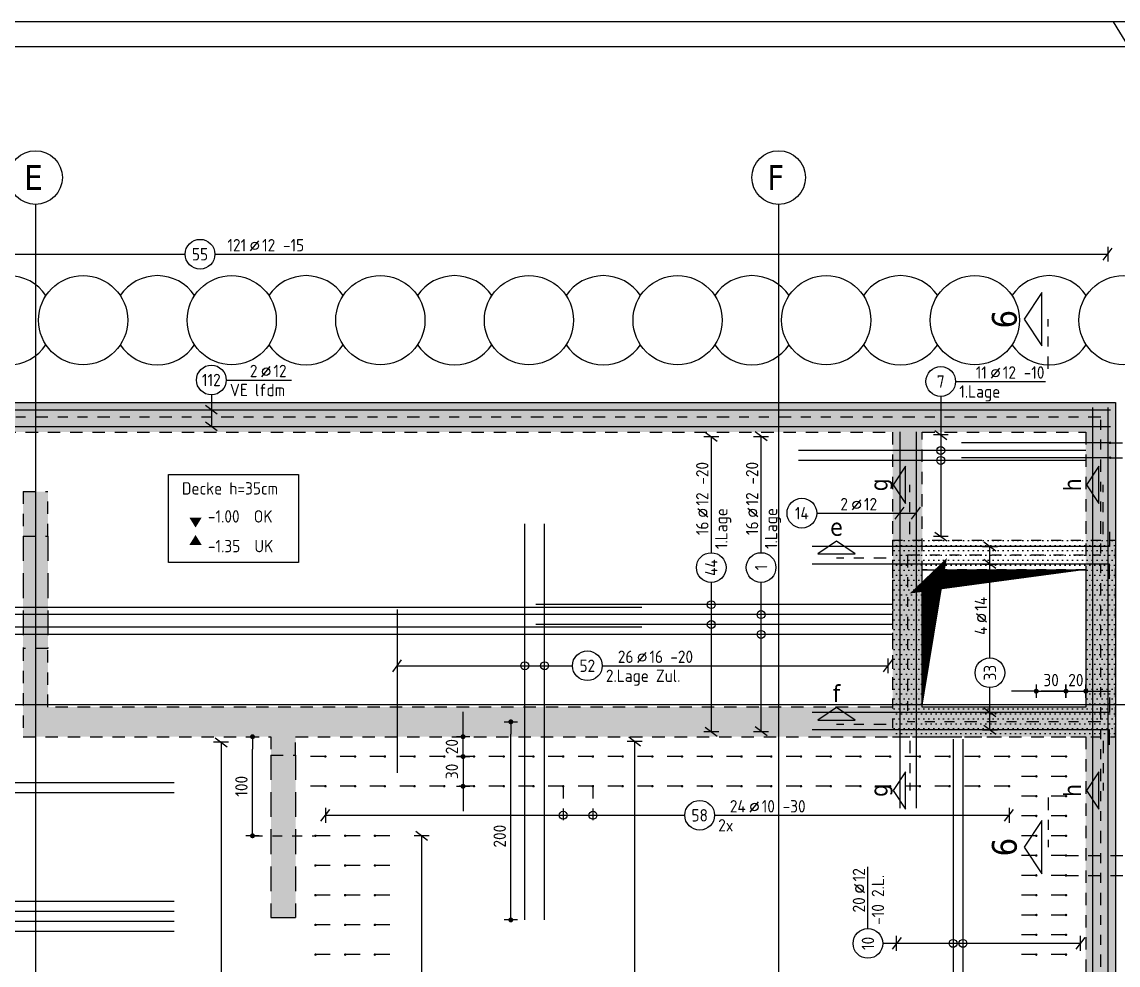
# Model space of a CAD drawing. Extents: x -14 to 117, y -15 to 42.
# Drawn here: x 28.06 to 39.12, y 32.53 to 42.05 of the extents above; entities that cross this region are included whole.
import ezdxf
from ezdxf.enums import TextEntityAlignment as Align

# ---------------------------------------------------------------- set-up
doc = ezdxf.new("R2010")
doc.units = 0
doc.header["$LTSCALE"] = 0.5
for name, pattern in [('AUSGEZOGEN', [1000.01, 1000, 0.01]), ('DASHDOTSMALL', [1.05, 0.5, -0.25, 0.05, -0.25]), ('DIVIDE2', [0.625, 0.25, -0.125, 0, -0.125, 0, -0.125]), ('DOT', [0.175, 0.05, -0.125]), ('PUNKT', [0.175, 0.05, -0.125]), ('STRICHLINIE', [0.75, 0.5, -0.25]), ('STRICHPUNKT2', [0.55, 0.25, -0.125, 0.05, -0.125]), ('VERDECKT', [0.375, 0.25, -0.125])]:
    doc.linetypes.add(name, pattern=pattern)
for name, color, linetype in [('ACHSEN', 7, 'Continuous'), ('AFB', 7, 'Continuous'), ('BETON', 7, 'Continuous'), ('DRUEBER', 7, 'Continuous'), ('grau_dunkel', 7, 'Continuous'), ('grau_mittel', 7, 'Continuous'), ('HILFE', 7, 'Continuous'), ('koten', 7, 'Continuous'), ('MASSE', 7, 'Continuous'), ('OBJEKT', 7, 'Continuous'), ('RAHMEN', 7, 'Continuous'), ('RND', 7, 'Continuous'), ('SCHNITTE', 7, 'Continuous'), ('SFP_Achsen', 7, 'Continuous'), ('TEXT', 7, 'Continuous'), ('Verbau', 7, 'Continuous'), ('VERDECKT', 7, 'Continuous'), ('VERDECKT2', 7, 'Continuous')]:
    doc.layers.add(name, color=color, linetype=linetype)
doc.layers.add('NOPLOT', color=7, linetype='Continuous', plot=False)
doc.styles.add('helv', font='tahoma.ttf')
doc.styles.add('txt', font='isocp.shx')
doc.dimstyles.new('DOT_I', dxfattribs={"dimscale": 0.5, "dimtxt": 0.25, "dimasz": 0.25, "dimexe": 0.1, "dimexo": 0.3, "dimgap": 0.1, "dimtad": 1, "dimdec": 3, "dimzin": 3, "dimtxsty": 'txt', "dimblk": 'DOT', "dimblk1": 'DOT', "dimblk2": 'DOT', "dimsah": 1, "dimcen": 0.1, "dimse1": 1, "dimse2": 1, "dimazin": 0, "dimtfac": 1, "dimtdec": 4, "dimtix": 1, "dimtmove": 2, "dimatfit": 3, "dimfxl": 0, "dimtvp": 1, "dimtolj": 1, "dimtzin": 0, "dimarcsym": 0})

# ---------------------------------------------------------------- blocks, each defined once
blk = doc.blocks.new('okrd_o')
at = {"layer": 'koten', "color": 7, "linetype": 'Continuous'}
blk.add_solid([(-0.125, 0.202), (0.125, 0.202), (0, 0)], dxfattribs=at)
at = {"layer": 'koten', "style": 'txt'}
blk.add_attdef('OKRD', (0.25, 0.1), '', height=0.25, dxfattribs=at)
blk = doc.blocks.new('okrd_u')
at = {"layer": 'koten', "color": 7, "linetype": 'Continuous'}
blk.add_solid([(-0.125, -0.202), (0.125, -0.202), (0, 0)], dxfattribs=at)
at = {"layer": 'koten', "style": 'txt'}
blk.add_attdef('OKRD', (0.25, -0.35), '', height=0.25, dxfattribs=at)
blk = doc.blocks.new('SCHN-2')
at = {"layer": 'SCHNITTE', "color": 6, "linetype": 'Continuous'}
blk.add_lwpolyline([(0.378, 0.088), (0, 0.34), (-0.378, 0.088)], close=True, dxfattribs=at)
at = {"layer": 'SCHNITTE', "color": 1, "linetype": 'DASHDOTSMALL', "style": 'helv'}
blk.add_attdef('SCHN-2', text='', height=0.35, dxfattribs=at).set_placement((0, 0.45), align=Align.CENTER)
blk = doc.blocks.new('lei_gre')
at = {"layer": 'RND', "color": 7, "linetype": 'Continuous'}
for p, q in [((-0.09, -0.12), (0.09, 0.12)), ((0, 0.15), (0, -0.15))]:
    blk.add_line(p, q, dxfattribs=at)
blk = doc.blocks.new('RND_LEI')
at = {"layer": 'RND', "color": 7, "linetype": 'Continuous'}
blk.add_line((1.022, 0.066), (1.19, 0.27), dxfattribs=at)
for centre, radius in [((0, 0), 0.3), ((1.106, 0.168), 0.075)]:
    blk.add_circle(centre, radius, dxfattribs=at)
at = {"layer": 'RND', "color": 7, "linetype": 'Continuous', "style": 'txt'}
blk.add_attdef('ANZ', text='', height=0.25, dxfattribs=at).set_placement((0.931, 0.057), align=Align.RIGHT)
for tag, p in [('DUM', (1.253, 0.057)), ('ABSTD', (1.674, 0.057)), ('POSTXT', (0.374, -0.327))]:
    blk.add_attdef(tag, p, '', height=0.25, dxfattribs=at)
blk.add_attdef('POSL', text='', height=0.25, dxfattribs=at).set_placement((0, 0), align=Align.MIDDLE)
blk = doc.blocks.new('DOT')
at = {"layer": 'MASSE', "color": 7, "linetype": 'Continuous'}
for p, q in [((0, 0), (-1, 0)), ((0, 0.54), (0, -0.54))]:
    blk.add_line(p, q, dxfattribs=at)
at = {"layer": 'MASSE', "color": 7, "linetype": 'Continuous', "const_width": 0.2}
blk.add_lwpolyline([(-0.1, 0, 1), (0.1, 0, 1)], format="xyb", close=True, dxfattribs=at)
blk = doc.blocks.new('*D42')
at = {"layer": 'Defpoints', "color": 0, "linetype": 'AUSGEZOGEN', "transparency": 16777216}
for p in [(32.991, 34.983), (32.991, 34.983), (32.991, 32.983)]:
    blk.add_point(p, dxfattribs=at)
at = {"layer": 'MASSE', "color": 0, "linetype": 'AUSGEZOGEN', "lineweight": -2, "transparency": 16777216}
blk.add_line((32.991, 33.108), (32.991, 34.858), dxfattribs=at)
at = {"layer": 'MASSE', "color": 0, "linetype": 'AUSGEZOGEN', "lineweight": -2, "transparency": 16777216, "xscale": 0.125, "yscale": 0.125, "zscale": 0.125}
for p, rotation in [((32.991, 34.983), 90), ((32.991, 32.983), 270)]:
    blk.add_blockref('DOT', p, dxfattribs=dict(at, rotation=rotation))
at = {"layer": 'MASSE', "color": 0, "linetype": 'AUSGEZOGEN', "transparency": 16777216, "insert": (32.879, 33.829), "char_height": 0.125, "attachment_point": 5, "rotation": 90, "style": 'txt'}
blk.add_mtext('\\A1;200', dxfattribs=at)
blk = doc.blocks.new('*D48')
at = {"layer": 'Defpoints', "color": 0, "linetype": 'AUSGEZOGEN', "transparency": 16777216}
for p in [(32.509, 34.833), (32.509, 34.833), (32.509, 34.633)]:
    blk.add_point(p, dxfattribs=at)
at = {"layer": 'MASSE', "color": 0, "linetype": 'AUSGEZOGEN', "lineweight": -2, "transparency": 16777216}
for p, q in [((32.509, 34.958), (32.509, 35.083)), ((32.509, 34.633), (32.509, 34.833)), ((32.509, 34.508), (32.509, 34.383))]:
    blk.add_line(p, q, dxfattribs=at)
at = {"layer": 'MASSE', "color": 0, "linetype": 'AUSGEZOGEN', "lineweight": -2, "transparency": 16777216, "xscale": 0.125, "yscale": 0.125, "zscale": 0.125}
for p, rotation in [((32.509, 34.833), 270), ((32.509, 34.633), 90)]:
    blk.add_blockref('DOT', p, dxfattribs=dict(at, rotation=rotation))
at = {"layer": 'MASSE', "color": 0, "linetype": 'AUSGEZOGEN', "transparency": 16777216, "insert": (32.396, 34.733), "char_height": 0.125, "attachment_point": 5, "rotation": 90, "style": 'txt'}
blk.add_mtext('\\A1;20', dxfattribs=at)
blk = doc.blocks.new('*D49')
at = {"layer": 'Defpoints', "color": 0, "linetype": 'AUSGEZOGEN', "transparency": 16777216}
for p in [(32.509, 34.633), (32.509, 34.333), (32.509, 34.333)]:
    blk.add_point(p, dxfattribs=at)
at = {"layer": 'MASSE', "color": 0, "linetype": 'AUSGEZOGEN', "lineweight": -2, "transparency": 16777216}
for p, q in [((32.509, 34.758), (32.509, 34.883)), ((32.509, 34.633), (32.509, 34.333)), ((32.509, 34.208), (32.509, 34.083))]:
    blk.add_line(p, q, dxfattribs=at)
at = {"layer": 'MASSE', "color": 0, "linetype": 'AUSGEZOGEN', "lineweight": -2, "transparency": 16777216, "xscale": 0.125, "yscale": 0.125, "zscale": 0.125}
for p, rotation in [((32.509, 34.633), 270), ((32.509, 34.333), 90)]:
    blk.add_blockref('DOT', p, dxfattribs=dict(at, rotation=rotation))
at = {"layer": 'MASSE', "color": 0, "linetype": 'AUSGEZOGEN', "transparency": 16777216, "insert": (32.396, 34.483), "char_height": 0.125, "attachment_point": 5, "rotation": 90, "style": 'txt'}
blk.add_mtext('\\A1;30', dxfattribs=at)
blk = doc.blocks.new('*D51')
at = {"layer": 'Defpoints', "color": 0, "linetype": 'AUSGEZOGEN', "transparency": 16777216}
for p in [(38.594, 35.293), (38.794, 35.293), (38.794, 35.293)]:
    blk.add_point(p, dxfattribs=at)
at = {"layer": 'MASSE', "color": 0, "linetype": 'AUSGEZOGEN', "lineweight": -2, "transparency": 16777216}
for p, q in [((38.469, 35.293), (38.344, 35.293)), ((38.594, 35.293), (38.794, 35.293)), ((38.919, 35.293), (39.044, 35.293))]:
    blk.add_line(p, q, dxfattribs=at)
at = {"layer": 'MASSE', "color": 0, "linetype": 'AUSGEZOGEN', "lineweight": -2, "transparency": 16777216, "xscale": 0.125, "yscale": 0.125, "zscale": 0.125}
blk.add_blockref('DOT', (38.594, 35.293), dxfattribs=at)
at = {"layer": 'MASSE', "color": 0, "linetype": 'AUSGEZOGEN', "lineweight": -2, "transparency": 16777216, "xscale": 0.125, "yscale": 0.125, "zscale": 0.125, "rotation": 180}
blk.add_blockref('DOT', (38.794, 35.293), dxfattribs=at)
at = {"layer": 'MASSE', "color": 0, "linetype": 'AUSGEZOGEN', "transparency": 16777216, "insert": (38.694, 35.405), "char_height": 0.125, "attachment_point": 5, "style": 'txt'}
blk.add_mtext('\\A1;20', dxfattribs=at)
blk = doc.blocks.new('*D57')
at = {"layer": 'Defpoints', "color": 0, "linetype": 'AUSGEZOGEN', "transparency": 16777216}
for p in [(38.294, 35.293), (38.594, 35.293), (38.594, 35.293)]:
    blk.add_point(p, dxfattribs=at)
at = {"layer": 'MASSE', "color": 0, "linetype": 'AUSGEZOGEN', "lineweight": -2, "transparency": 16777216}
for p, q in [((38.169, 35.293), (38.044, 35.293)), ((38.294, 35.293), (38.594, 35.293)), ((38.719, 35.293), (38.844, 35.293))]:
    blk.add_line(p, q, dxfattribs=at)
at = {"layer": 'MASSE', "color": 0, "linetype": 'AUSGEZOGEN', "lineweight": -2, "transparency": 16777216, "xscale": 0.125, "yscale": 0.125, "zscale": 0.125}
blk.add_blockref('DOT', (38.294, 35.293), dxfattribs=at)
at = {"layer": 'MASSE', "color": 0, "linetype": 'AUSGEZOGEN', "lineweight": -2, "transparency": 16777216, "xscale": 0.125, "yscale": 0.125, "zscale": 0.125, "rotation": 180}
blk.add_blockref('DOT', (38.594, 35.293), dxfattribs=at)
at = {"layer": 'MASSE', "color": 0, "linetype": 'AUSGEZOGEN', "transparency": 16777216, "insert": (38.444, 35.405), "char_height": 0.125, "attachment_point": 5, "style": 'txt'}
blk.add_mtext('\\A1;30', dxfattribs=at)
blk = doc.blocks.new('*D63')
at = {"layer": 'Defpoints', "color": 0, "linetype": 'AUSGEZOGEN', "transparency": 16777216}
for p in [(30.384, 34.833), (30.384, 34.833), (30.384, 33.833)]:
    blk.add_point(p, dxfattribs=at)
at = {"layer": 'MASSE', "color": 0, "linetype": 'AUSGEZOGEN', "lineweight": -2, "transparency": 16777216}
blk.add_line((30.384, 33.958), (30.384, 34.708), dxfattribs=at)
at = {"layer": 'MASSE', "color": 0, "linetype": 'AUSGEZOGEN', "lineweight": -2, "transparency": 16777216, "xscale": 0.125, "yscale": 0.125, "zscale": 0.125}
for p, rotation in [((30.384, 34.833), 90), ((30.384, 33.833), 270)]:
    blk.add_blockref('DOT', p, dxfattribs=dict(at, rotation=rotation))
at = {"layer": 'MASSE', "color": 0, "linetype": 'AUSGEZOGEN', "transparency": 16777216, "insert": (30.272, 34.333), "char_height": 0.125, "attachment_point": 5, "rotation": 90, "style": 'txt'}
blk.add_mtext('\\A1;100', dxfattribs=at)
blk = doc.blocks.new('SCHN-1')
at = {"layer": 'SCHNITTE', "color": 5, "linetype": 'Continuous'}
blk.add_lwpolyline([(0.54, 0.125), (0, 0.485), (-0.54, 0.125)], close=True, dxfattribs=at)
at = {"layer": 'SCHNITTE', "color": 6, "linetype": 'Continuous', "style": 'helv'}
blk.add_attdef('SCHN-1', text='', height=0.5, dxfattribs=at).set_placement((0, 0.635), align=Align.CENTER)
blk = doc.blocks.new('A0-38-0')
at = {"layer": 'RAHMEN'}
blk.add_line((156.9, 84.1), (0, 84.1), dxfattribs=at)
at = {"layer": 'RAHMEN', "color": 7, "linetype": 'Continuous'}
blk.add_line((78.14, 84.1), (78.45, 83.6), dxfattribs=at)
at = {"layer": 'RAHMEN', "color": 5}
blk.add_line((156.4, 83.6), (2, 83.6), dxfattribs=at)

msp = doc.modelspace()

# ---------------------------------------------------------------- hatches: boundary and pattern name
at = {"layer": 'DRUEBER', "linetype": 'DOT'}
h = msp.add_hatch(dxfattribs=at)
h.set_pattern_fill('DOTS', color=102, scale=0.8, double=1)
h.set_pattern_definition([(0, (-75.490723, 466.314663), (0.025, 0.05), [0, -0.05])])
h.paths.add_polyline_path([(37.1442, 36.8181), (37.1442, 36.5181), (38.7942, 36.5181), (38.7942, 36.8181)])
h.paths.add_polyline_path([(37.1442, 36.5181), (37.1442, 36.8181), (36.8442, 36.8181), (36.8442, 35.1581), (37.1442, 35.1581)])
h.paths.add_polyline_path([(39.0942, 34.8331), (39.0942, 35.1581), (38.7942, 35.1581), (38.7942, 35.1331), (37.1442, 35.1331), (37.1442, 35.1581), (36.8442, 35.1581), (36.8442, 34.8331)])
h.paths.add_polyline_path([(38.7942, 35.1581), (39.0942, 35.1581), (39.0942, 36.8181), (38.7942, 36.8181)])
at = {"layer": 'grau_mittel'}
h = msp.add_hatch(color=61, dxfattribs=at)
h.paths.add_polyline_path([(8.6342, 35.1331), (8.6342, 34.8331), (9.2942, 34.8331), (9.2942, 31.6231), (9.5942, 31.6231), (9.5942, 34.8331), (11.8542, 34.8331), (11.8542, 27.6931), (12.1042, 27.6931), (12.1042, 34.8331), (12.3442, 34.8331), (12.3442, 35.1331)], flags=17)
h.paths.add_polyline_path([(7.0692, 32.8181), (7.0692, 32.9131), (6.8192, 32.9131), (6.8192, 32.8181)], flags=17)
h.paths.add_polyline_path([(7.0692, 31.6831), (6.8192, 31.6831), (6.8192, 30.3181), (7.0692, 30.3181)], flags=17)
h.paths.add_polyline_path([(7.0692, 28.6131), (6.8192, 28.6131), (6.8192, 28.2181), (7.0692, 28.2181)], flags=17)
h.paths.add_polyline_path([(7.0692, 27.0081), (7.0692, 27.0831), (6.8192, 27.0831), (6.8192, 27.0081)], flags=17)
h.paths.add_polyline_path([(9.5942, 29.3931), (9.2942, 29.3931), (9.2942, 27.6931), (9.5942, 27.6931)], flags=16)
h.paths.add_polyline_path([(9.2942, 29.7931), (9.5942, 29.7931), (9.5942, 30.4881), (9.2942, 30.4881)], flags=16)
h.paths.add_polyline_path([(19.2642, 30.3081), (19.2642, 30.0081), (20.5242, 30.0081), (20.5242, 30.3081)], flags=17)
h.paths.add_polyline_path([(25.5442, 29.7081), (25.5442, 29.6131), (25.8442, 29.6131), (25.8442, 29.7081)], flags=17)
h.paths.add_polyline_path([(25.8442, 28.4781), (25.5442, 28.4781), (25.5442, 28.1681), (24.9692, 28.1681), (24.9692, 27.8681), (25.8442, 27.8681)], flags=17)
h.paths.add_polyline_path([(28.0692, 27.9931), (28.3192, 27.9931), (28.3192, 32.2081), (30.2692, 32.2081), (30.2692, 32.4581), (28.0692, 32.4581)], flags=17)
h.paths.add_polyline_path([(30.5692, 31.7581), (30.8192, 31.7581), (30.8192, 32.4581), (30.4692, 32.4581), (30.4692, 32.2081), (30.5692, 32.2081)], flags=17)
h.paths.add_polyline_path([(25.8442, 36.5531), (25.5942, 36.5531), (25.5942, 35.7331), (25.8442, 35.7331)], flags=17)
h.paths.add_polyline_path([(28.0692, 36.8581), (28.3192, 36.8581), (28.3192, 37.3081), (28.0692, 37.3081)], flags=17)
h.paths.add_polyline_path([(37.1442, 36.5181), (38.7942, 36.5181), (38.7942, 37.9081), (37.1442, 37.9081)], flags=16)
h.paths.add_polyline_path([(38.7942, 35.1331), (38.7942, 36.5181), (37.1442, 36.5181), (37.1442, 35.1331)], flags=16)
h.paths.add_polyline_path([(25.5442, 25.1081), (25.8442, 25.1081), (25.8442, 27.6681), (25.5442, 27.6681), (25.5442, 26.4081), (23.8092, 26.4081), (23.8092, 27.8681), (23.9592, 27.8681), (23.9592, 28.1681), (23.5092, 28.1681), (23.5092, 26.4081), (16.7942, 26.4081), (16.7942, 26.6531), (16.4942, 26.6531), (16.4942, 26.4081), (12.1042, 26.4081), (12.1042, 26.5581), (11.8542, 26.5581), (11.8542, 26.4081), (9.5942, 26.4081), (9.5942, 26.5581), (9.2942, 26.5581), (9.2942, 25.1081), (9.5942, 25.1081), (9.5942, 26.1081), (20.5692, 26.1081), (20.5692, 25.1081), (20.8192, 25.1081), (20.8192, 26.1081), (25.5442, 26.1081)], flags=17)
h.paths.add_polyline_path([(41.7942, 25.1081), (42.0942, 25.1081), (42.0942, 26.4081), (39.0942, 26.4081), (39.0942, 38.2081), (20.9142, 38.2081), (20.9142, 35.1331), (14.3742, 35.1331), (14.3742, 36.7931), (6.3042, 36.7931), (6.3042, 34.1931), (3.0942, 34.1931), (3.0942, 25.1081), (3.3942, 25.1081), (3.3942, 26.1081), (6.8192, 26.1081), (6.8192, 25.1081), (7.0692, 25.1081), (7.0692, 26.4081), (3.3942, 26.4081), (3.3942, 33.8931), (6.8192, 33.8931), (6.8192, 33.5831), (7.0692, 33.5831), (7.0692, 34.8331), (7.7342, 34.8331), (7.7342, 35.1331), (6.6042, 35.1331), (6.6042, 36.4931), (14.0742, 36.4931), (14.0742, 35.1331), (13.7442, 35.1331), (13.7442, 34.8331), (16.4942, 34.8331), (16.4942, 28.6631), (16.7942, 28.6631), (16.7942, 30.0081), (17.2542, 30.0081), (17.2542, 30.3081), (16.7442, 30.3081), (16.7442, 34.8331), (23.0442, 34.8331), (23.0442, 30.3081), (22.5342, 30.3081), (22.5342, 30.0081), (23.4892, 30.0081), (23.4892, 30.3081), (23.2942, 30.3081), (23.2942, 34.8331), (25.5942, 34.8331), (25.5942, 30.3081), (24.4992, 30.3081), (24.4992, 30.0081), (25.5442, 30.0081), (25.5442, 29.9081), (25.8442, 29.9081), (25.8442, 35.1331), (21.2142, 35.1331), (21.2142, 37.9081), (25.5942, 37.9081), (25.5942, 37.6881), (25.8442, 37.6881), (25.8442, 37.9081), (36.8442, 37.9081), (36.8442, 35.1331), (28.3192, 35.1331), (28.3192, 35.7231), (28.0692, 35.7231), (28.0692, 34.8331), (30.5692, 34.8331), (30.5692, 34.6481), (30.8192, 34.6481), (30.8192, 34.8331), (38.7942, 34.8331), (38.7942, 26.4081), (30.8192, 26.4081), (30.8192, 31.5581), (30.5692, 31.5581), (30.5692, 26.4081), (28.3192, 26.4081), (28.3192, 26.8581), (28.0692, 26.8581), (28.0692, 25.1081), (28.3192, 25.1081), (28.3192, 26.1081), (29.9992, 26.1081), (29.9992, 26.2081), (30.1992, 26.2081), (30.1992, 26.1081), (33.6892, 26.1081), (33.6892, 26.2081), (33.8892, 26.2081), (33.8892, 26.1081), (35.5692, 26.1081), (35.5692, 25.1081), (35.8192, 25.1081), (35.8192, 26.1081), (38.0692, 26.1081), (38.0692, 25.1081), (38.3192, 25.1081), (38.3192, 26.1081), (41.7942, 26.1081)])
h = msp.add_hatch(color=61, dxfattribs=at)
h.paths.add_polyline_path([(7.0692, 32.8181), (6.8192, 32.8181), (6.8192, 31.6831), (7.0692, 31.6831)])
h.paths.add_polyline_path([(7.0692, 30.3181), (6.8192, 30.3181), (6.8192, 29.2131), (7.0692, 29.2131)])
h.paths.add_polyline_path([(6.8192, 27.0831), (7.0692, 27.0831), (7.0692, 28.2181), (6.8192, 28.2181)])
h.paths.add_polyline_path([(9.5942, 27.6931), (9.2942, 27.6931), (9.2942, 26.5581), (9.5942, 26.5581)])
h.paths.add_polyline_path([(9.2942, 30.5556), (9.2942, 30.4881), (9.5942, 30.4881), (9.5942, 30.5556)])
h.paths.add_polyline_path([(9.2942, 31.6231), (9.2942, 31.5556), (9.5942, 31.5556), (9.5942, 31.6231)])
h.paths.add_polyline_path([(11.8542, 26.5581), (12.1042, 26.5581), (12.1042, 27.6931), (11.8542, 27.6931)])
h.paths.add_polyline_path([(16.4942, 26.6531), (16.7942, 26.6531), (16.7942, 28.6631), (16.4942, 28.6631)])
h.paths.add_polyline_path([(19.2642, 30.0081), (19.2642, 30.3081), (17.2542, 30.3081), (17.2542, 30.0081)])
h.paths.add_polyline_path([(22.5342, 30.0081), (22.5342, 30.3081), (20.5242, 30.3081), (20.5242, 30.0081)])
h.paths.add_polyline_path([(23.4892, 30.3081), (23.4892, 30.0081), (24.4992, 30.0081), (24.4992, 30.3081)])
h.paths.add_polyline_path([(25.5442, 28.4781), (25.8442, 28.4781), (25.8442, 29.6131), (25.5442, 29.6131)])
h.paths.add_polyline_path([(24.9692, 27.8681), (24.9692, 28.1681), (23.9592, 28.1681), (23.9592, 27.8681)])
h.paths.add_polyline_path([(28.3192, 27.9931), (28.0692, 27.9931), (28.0692, 26.8581), (28.3192, 26.8581)])
h.paths.add_polyline_path([(30.8192, 34.6481), (30.5692, 34.6481), (30.5692, 33.0081), (30.8192, 33.0081)])
h.paths.add_polyline_path([(28.0692, 35.7231), (28.3192, 35.7231), (28.3192, 36.8581), (28.0692, 36.8581)])
h.paths.add_polyline_path([(25.8442, 37.6881), (25.5942, 37.6881), (25.5942, 36.5531), (25.8442, 36.5531)])
h.paths.add_polyline_path([(8.6342, 34.8331), (8.6342, 35.1331), (7.7342, 35.1331), (7.7342, 34.8331)])

# ---------------------------------------------------------------- linework, layer by layer
at = {"layer": 'ACHSEN', "color": 140, "linetype": 'AUSGEZOGEN'}
for p, q in [((28.1942, 40.2083), (28.1942, 25.1081)), ((35.6942, 40.2083), (35.6942, 25.1081)), ((1.3942, 35.1581), (41.6205, 35.1581))]:
    msp.add_line(p, q, dxfattribs=at)
at = {"layer": 'AFB', "color": 1, "linetype": 'DIVIDE2'}
for p, q in [((38.9442, 38.0581), (21.0642, 38.0581)), ((38.9442, 26.2581), (38.9442, 38.0581)), ((36.9942, 36.6681), (38.9442, 36.6681)), ((36.9942, 36.6681), (36.9942, 34.9831)), ((38.9442, 34.9831), (36.9942, 34.9831))]:
    msp.add_line(p, q, dxfattribs=at)
at = {"layer": 'BETON', "color": 6, "linetype": 'AUSGEZOGEN'}
for p, q in [((20.9142, 38.2081), (39.0942, 38.2081)), ((39.0942, 38.2081), (39.0942, 26.4081))]:
    msp.add_line(p, q, dxfattribs=at)
msp.add_lwpolyline([(37.1442, 36.5181), (38.7942, 36.5181), (38.7942, 35.1331), (37.1442, 35.1331)], close=True, dxfattribs=at)
at = {"layer": 'DRUEBER', "color": 102, "linetype": 'PUNKT'}
for p, q in [((36.8442, 36.8181), (39.0942, 36.8181)), ((36.8442, 36.8181), (36.8442, 34.8331)), ((39.0942, 34.8331), (39.0942, 36.8181)), ((37.1442, 35.1331), (37.1442, 36.5181)), ((38.7942, 36.5181), (38.7942, 35.1331)), ((38.7942, 35.1331), (37.1442, 35.1331)), ((36.8442, 34.8331), (39.0942, 34.8331))]:
    msp.add_line(p, q, dxfattribs=at)
at = {"layer": 'DRUEBER', "color": 102, "linetype": 'DOT'}
msp.add_line((38.7942, 36.5181), (37.1442, 36.5181), dxfattribs=at)
at = {"layer": 'grau_dunkel', "color": 21}
msp.add_lwpolyline([(37.1442, 35.1331, 0, 0.2259, 0), (37.2568, 36.5089, 0, 0, 0), (37.1516, 36.408, 0.2208, 0, 0), (38.7942, 36.5181, 0, 0, 0)], format="xyseb", dxfattribs=at)
at = {"layer": 'HILFE', "color": 102, "linetype": 'DOT'}
msp.add_line((30.3845, 33.8331), (31.0192, 33.8331), dxfattribs=at)
at = {"layer": 'NOPLOT', "color": 191, "linetype": 'AUSGEZOGEN'}
msp.add_line((31.8442, 36.1184), (31.8442, 34.4691), dxfattribs=at)
at = {"layer": 'OBJEKT', "color": 1, "linetype": 'AUSGEZOGEN'}
msp.add_lwpolyline([(29.5349, 37.481), (30.8467, 37.481), (30.8467, 36.5919), (29.5349, 36.5919)], close=True, dxfattribs=at)
at = {"layer": 'RND', "color": 7, "linetype": 'AUSGEZOGEN'}
for p, q in [((20.9715, 39.7047), (29.7042, 39.7047)), ((30.0042, 39.7047), (39.0152, 39.7047)), ((30.1185, 38.4346), (30.7785, 38.4346)), ((37.4803, 38.4196), (38.3866, 38.4196)), ((37.3303, 38.2696), (37.3303, 37.88)), ((35.014, 37.8614), (35.014, 36.6903)), ((35.5168, 36.6913), (35.5168, 37.8658)), ((37.3303, 37.88), (37.3303, 36.8544)), ((36.0784, 37.0903), (36.7184, 37.0903)), ((35.014, 36.3903), (35.014, 34.8841)), ((35.5168, 34.8872), (35.5168, 36.3913)), ((37.8262, 35.6293), (37.8262, 36.2693)), ((31.8442, 35.5494), (33.6133, 35.5494)), ((33.9133, 35.5494), (36.7974, 35.5494)), ((30.0667, 34.7771), (30.0667, 30.013)), ((34.2406, 34.7862), (34.2406, 30.0101)), ((31.1192, 34.0398), (34.7471, 34.0398)), ((35.0471, 34.0398), (38.0192, 34.0398)), ((32.0907, 33.8331), (32.0907, 29.6802)), ((36.5951, 32.8967), (36.5951, 33.5205)), ((36.8843, 32.7467), (36.7451, 32.7467)), ((38.7395, 32.7467), (36.8843, 32.7467))]:
    msp.add_line(p, q, dxfattribs=at)
at = {"layer": 'RND', "color": 102, "linetype": 'AUSGEZOGEN'}
for p, q in [((29.9685, 38.2846), (29.9685, 37.9655)), ((36.7184, 37.0903), (37.0815, 37.0903)), ((37.8262, 36.2693), (37.8262, 36.7526)), ((37.8262, 34.9014), (37.8262, 35.3293))]:
    msp.add_line(p, q, dxfattribs=at)
at = {"layer": 'RND', "color": 102, "linetype": 'VERDECKT'}
for p, q in [((39.0392, 37.8004), (40.6434, 37.8004)), ((39.0392, 37.6504), (40.6434, 37.6504)), ((33.5192, 34.3331), (33.5192, 33.9898)), ((33.8192, 34.3331), (33.8192, 33.9898)), ((38.5942, 33.6331), (41.0207, 33.6331)), ((38.5942, 33.4331), (41.0207, 33.4331))]:
    msp.add_line(p, q, dxfattribs=at)
at = {"layer": 'RND', "color": 1, "linetype": 'AUSGEZOGEN'}
for points in [[(20.9642, 38.1336), (39.0442, 38.1336)], [(38.8624, 38.1581), (38.8624, 26.1581)], [(39.0171, 38.1581), (39.0171, 26.1581)], [(20.9642, 37.9655), (39.0442, 37.9655)], [(36.9165, 37.9106), (36.9165, 34.1106)], [(37.0815, 37.9106), (37.0815, 34.1106)], [(39.0392, 37.8004), (37.5392, 37.8004)], [(38.7942, 37.723), (35.8942, 37.723)], [(38.7942, 37.623), (35.8942, 37.623)], [(39.0392, 37.6504), (37.5392, 37.6504)], [(33.132, 32.9831), (33.132, 36.9831)], [(33.332, 32.9831), (33.332, 36.9831)], [(39.0336, 36.9026), (39.0336, 36.7526), (36.0336, 36.7526)], [(39.0336, 36.4261), (39.0336, 36.5761), (36.0336, 36.5761)], [(34.3142, 36.1391), (21.2142, 36.1391)], [(36.8442, 36.0664), (23.7442, 36.0664)], [(36.8442, 36.1664), (33.2442, 36.1664)], [(36.8442, 35.9664), (33.2442, 35.9664)], [(34.3142, 35.9391), (21.2142, 35.9391)], [(36.8442, 35.8664), (23.7442, 35.8664)], [(39.0336, 35.2279), (39.0336, 35.0779), (36.0336, 35.0779)], [(39.0336, 34.7514), (39.0336, 34.9014), (36.0336, 34.9014)], [(37.4544, 34.8081), (37.4544, 26.4081)], [(37.5544, 34.8081), (37.5544, 26.4081)], [(31.1192, 34.6331), (30.9692, 34.6331)], [(31.4192, 34.6331), (31.2692, 34.6331)], [(31.7192, 34.6331), (31.5692, 34.6331)], [(32.0192, 34.6331), (31.8692, 34.6331)], [(32.3192, 34.6331), (32.1692, 34.6331)], [(32.6192, 34.6331), (32.4692, 34.6331)], [(32.9192, 34.6331), (32.7692, 34.6331)], [(33.2192, 34.6331), (33.0692, 34.6331)], [(33.5192, 34.6331), (33.3692, 34.6331)], [(33.8192, 34.6331), (33.6692, 34.6331)], [(34.1192, 34.6331), (33.9692, 34.6331)], [(34.4192, 34.6331), (34.2692, 34.6331)], [(34.7192, 34.6331), (34.5692, 34.6331)], [(35.0192, 34.6331), (34.8692, 34.6331)], [(35.3192, 34.6331), (35.1692, 34.6331)], [(35.6192, 34.6331), (35.4692, 34.6331)], [(35.9192, 34.6331), (35.7692, 34.6331)], [(36.2192, 34.6331), (36.0692, 34.6331)], [(36.5192, 34.6331), (36.3692, 34.6331)], [(36.8192, 34.6331), (36.6692, 34.6331)], [(37.1192, 34.6331), (36.9692, 34.6331)], [(37.4192, 34.6331), (37.2692, 34.6331)], [(37.7192, 34.6331), (37.5692, 34.6331)], [(38.0192, 34.6331), (37.8692, 34.6331)], [(38.2942, 34.6331), (38.1442, 34.6331)], [(38.5942, 34.6331), (38.4442, 34.6331)], [(38.2942, 34.4331), (38.1442, 34.4331)], [(38.5942, 34.4331), (38.4442, 34.4331)], [(24.5942, 34.3712), (29.5942, 34.3712)], [(31.1192, 34.3331), (30.9692, 34.3331)], [(31.4192, 34.3331), (31.2692, 34.3331)], [(31.7192, 34.3331), (31.5692, 34.3331)], [(32.0192, 34.3331), (31.8692, 34.3331)], [(32.3192, 34.3331), (32.1692, 34.3331)], [(32.6192, 34.3331), (32.4692, 34.3331)], [(32.9192, 34.3331), (32.7692, 34.3331)], [(33.2192, 34.3331), (33.0692, 34.3331)], [(33.5192, 34.3331), (33.3692, 34.3331)], [(33.8192, 34.3331), (33.6692, 34.3331)], [(34.1192, 34.3331), (33.9692, 34.3331)], [(34.4192, 34.3331), (34.2692, 34.3331)], [(34.7192, 34.3331), (34.5692, 34.3331)], [(35.0192, 34.3331), (34.8692, 34.3331)], [(35.3192, 34.3331), (35.1692, 34.3331)], [(35.6192, 34.3331), (35.4692, 34.3331)], [(35.9192, 34.3331), (35.7692, 34.3331)], [(36.2192, 34.3331), (36.0692, 34.3331)], [(36.5192, 34.3331), (36.3692, 34.3331)], [(36.8192, 34.3331), (36.6692, 34.3331)], [(37.1192, 34.3331), (36.9692, 34.3331)], [(37.4192, 34.3331), (37.2692, 34.3331)], [(37.7192, 34.3331), (37.5692, 34.3331)], [(38.0192, 34.3331), (37.8692, 34.3331)], [(18.0942, 34.2712), (29.5942, 34.2712)], [(38.2942, 34.2331), (38.1442, 34.2331)], [(38.5942, 34.2331), (38.4442, 34.2331)], [(38.2942, 34.0331), (38.1442, 34.0331)], [(38.5942, 34.0331), (38.4442, 34.0331)], [(31.1692, 33.8331), (31.0192, 33.8331)], [(31.4692, 33.8331), (31.3192, 33.8331)], [(31.7692, 33.8331), (31.6192, 33.8331)], [(38.2942, 33.8331), (38.1442, 33.8331)], [(38.5942, 33.8331), (38.4442, 33.8331)], [(38.2942, 33.6331), (38.1442, 33.6331)], [(38.5942, 33.6331), (38.4442, 33.6331)], [(31.1692, 33.5331), (31.0192, 33.5331)], [(31.4692, 33.5331), (31.3192, 33.5331)], [(31.7692, 33.5331), (31.6192, 33.5331)], [(38.2942, 33.4331), (38.1442, 33.4331)], [(38.5942, 33.4331), (38.4442, 33.4331)], [(31.1692, 33.2331), (31.0192, 33.2331)], [(31.4692, 33.2331), (31.3192, 33.2331)], [(31.7692, 33.2331), (31.6192, 33.2331)], [(38.2942, 33.2331), (38.1442, 33.2331)], [(38.5942, 33.2331), (38.4442, 33.2331)], [(24.5942, 33.1715), (29.5942, 33.1715)], [(18.0942, 33.0715), (29.5942, 33.0715)], [(24.5942, 32.9715), (29.5942, 32.9715)], [(38.2942, 33.0331), (38.1442, 33.0331)], [(38.5942, 33.0331), (38.4442, 33.0331)], [(18.0942, 32.8715), (29.5942, 32.8715)], [(31.1692, 32.9331), (31.0192, 32.9331)], [(31.4692, 32.9331), (31.3192, 32.9331)], [(31.7692, 32.9331), (31.6192, 32.9331)], [(38.2942, 32.8331), (38.1442, 32.8331)], [(38.5942, 32.8331), (38.4442, 32.8331)], [(31.1692, 32.6331), (31.0192, 32.6331)], [(31.4692, 32.6331), (31.3192, 32.6331)], [(31.7692, 32.6331), (31.6192, 32.6331)], [(38.2942, 32.6331), (38.1442, 32.6331)], [(38.5942, 32.6331), (38.4442, 32.6331)]]:
    msp.add_lwpolyline(points, dxfattribs=at)
at = {"layer": 'RND', "color": 7, "linetype": 'AUSGEZOGEN', "const_width": 0.0125}
for points in [[(39.0455, 37.8004, 1), (39.033, 37.8004, 1)], [(39.0455, 37.6504, 1), (39.033, 37.6504, 1)], [(31.1255, 34.6331, 1), (31.113, 34.6331, 1)], [(31.4255, 34.6331, 1), (31.413, 34.6331, 1)], [(31.7255, 34.6331, 1), (31.713, 34.6331, 1)], [(32.0255, 34.6331, 1), (32.013, 34.6331, 1)], [(32.3255, 34.6331, 1), (32.313, 34.6331, 1)], [(32.6255, 34.6331, 1), (32.613, 34.6331, 1)], [(32.9255, 34.6331, 1), (32.913, 34.6331, 1)], [(33.2255, 34.6331, 1), (33.213, 34.6331, 1)], [(33.5255, 34.6331, 1), (33.513, 34.6331, 1)], [(33.8255, 34.6331, 1), (33.813, 34.6331, 1)], [(34.1255, 34.6331, 1), (34.113, 34.6331, 1)], [(34.4255, 34.6331, 1), (34.413, 34.6331, 1)], [(34.7255, 34.6331, 1), (34.713, 34.6331, 1)], [(35.0255, 34.6331, 1), (35.013, 34.6331, 1)], [(35.3255, 34.6331, 1), (35.313, 34.6331, 1)], [(35.6255, 34.6331, 1), (35.613, 34.6331, 1)], [(35.9255, 34.6331, 1), (35.913, 34.6331, 1)], [(36.2255, 34.6331, 1), (36.213, 34.6331, 1)], [(36.5255, 34.6331, 1), (36.513, 34.6331, 1)], [(36.8255, 34.6331, 1), (36.813, 34.6331, 1)], [(37.1255, 34.6331, 1), (37.113, 34.6331, 1)], [(37.4255, 34.6331, 1), (37.413, 34.6331, 1)], [(37.7255, 34.6331, 1), (37.713, 34.6331, 1)], [(38.0255, 34.6331, 1), (38.013, 34.6331, 1)], [(38.3005, 34.6331, 1), (38.288, 34.6331, 1)], [(38.6005, 34.6331, 1), (38.588, 34.6331, 1)], [(38.3005, 34.4331, 1), (38.288, 34.4331, 1)], [(38.6005, 34.4331, 1), (38.588, 34.4331, 1)], [(31.1255, 34.3331, 1), (31.113, 34.3331, 1)], [(31.4255, 34.3331, 1), (31.413, 34.3331, 1)], [(31.7255, 34.3331, 1), (31.713, 34.3331, 1)], [(32.0255, 34.3331, 1), (32.013, 34.3331, 1)], [(32.3255, 34.3331, 1), (32.313, 34.3331, 1)], [(32.6255, 34.3331, 1), (32.613, 34.3331, 1)], [(32.9255, 34.3331, 1), (32.913, 34.3331, 1)], [(33.2255, 34.3331, 1), (33.213, 34.3331, 1)], [(33.5255, 34.3331, 1), (33.513, 34.3331, 1)], [(33.8255, 34.3331, 1), (33.813, 34.3331, 1)], [(34.1255, 34.3331, 1), (34.113, 34.3331, 1)], [(34.4255, 34.3331, 1), (34.413, 34.3331, 1)], [(34.7255, 34.3331, 1), (34.713, 34.3331, 1)], [(35.0255, 34.3331, 1), (35.013, 34.3331, 1)], [(35.3255, 34.3331, 1), (35.313, 34.3331, 1)], [(35.6255, 34.3331, 1), (35.613, 34.3331, 1)], [(35.9255, 34.3331, 1), (35.913, 34.3331, 1)], [(36.2255, 34.3331, 1), (36.213, 34.3331, 1)], [(36.5255, 34.3331, 1), (36.513, 34.3331, 1)], [(36.8255, 34.3331, 1), (36.813, 34.3331, 1)], [(37.1255, 34.3331, 1), (37.113, 34.3331, 1)], [(37.4255, 34.3331, 1), (37.413, 34.3331, 1)], [(37.7255, 34.3331, 1), (37.713, 34.3331, 1)], [(38.0255, 34.3331, 1), (38.013, 34.3331, 1)], [(38.3005, 34.2331, 1), (38.288, 34.2331, 1)], [(38.6005, 34.2331, 1), (38.588, 34.2331, 1)], [(38.3005, 34.0331, 1), (38.288, 34.0331, 1)], [(38.6005, 34.0331, 1), (38.588, 34.0331, 1)], [(31.0255, 33.8331, 1), (31.013, 33.8331, 1)], [(31.3255, 33.8331, 1), (31.313, 33.8331, 1)], [(31.6255, 33.8331, 1), (31.613, 33.8331, 1)], [(38.3005, 33.8331, 1), (38.288, 33.8331, 1)], [(38.6005, 33.8331, 1), (38.588, 33.8331, 1)], [(38.3005, 33.6331, 1), (38.288, 33.6331, 1)], [(38.6005, 33.6331, 1), (38.588, 33.6331, 1)], [(31.0255, 33.5331, 1), (31.013, 33.5331, 1)], [(31.3255, 33.5331, 1), (31.313, 33.5331, 1)], [(31.6255, 33.5331, 1), (31.613, 33.5331, 1)], [(38.3005, 33.4331, 1), (38.288, 33.4331, 1)], [(38.6005, 33.4331, 1), (38.588, 33.4331, 1)], [(31.0255, 33.2331, 1), (31.013, 33.2331, 1)], [(31.3255, 33.2331, 1), (31.313, 33.2331, 1)], [(31.6255, 33.2331, 1), (31.613, 33.2331, 1)], [(38.3005, 33.2331, 1), (38.288, 33.2331, 1)], [(38.6005, 33.2331, 1), (38.588, 33.2331, 1)], [(38.3005, 33.0331, 1), (38.288, 33.0331, 1)], [(38.6005, 33.0331, 1), (38.588, 33.0331, 1)], [(31.0255, 32.9331, 1), (31.013, 32.9331, 1)], [(31.3255, 32.9331, 1), (31.313, 32.9331, 1)], [(31.6255, 32.9331, 1), (31.613, 32.9331, 1)], [(38.3005, 32.8331, 1), (38.288, 32.8331, 1)], [(38.6005, 32.8331, 1), (38.588, 32.8331, 1)], [(31.0255, 32.6331, 1), (31.013, 32.6331, 1)], [(31.3255, 32.6331, 1), (31.313, 32.6331, 1)], [(31.6255, 32.6331, 1), (31.613, 32.6331, 1)], [(38.3005, 32.6331, 1), (38.288, 32.6331, 1)], [(38.6005, 32.6331, 1), (38.588, 32.6331, 1)]]:
    msp.add_lwpolyline(points, format="xyb", close=True, dxfattribs=at)
at = {"layer": 'RND', "color": 7, "linetype": 'AUSGEZOGEN'}
for centre in [(37.3303, 37.723), (37.3303, 37.623), (35.014, 36.1664), (35.5168, 36.0664), (35.014, 35.9664), (35.5168, 35.8664), (33.132, 35.5494), (33.332, 35.5494), (33.5192, 34.0398), (33.8192, 34.0398), (37.4544, 32.7467), (37.5544, 32.7467)]:
    msp.add_circle(centre, 0.04, dxfattribs=at)
at = {"layer": 'SCHNITTE', "color": 5, "linetype": 'STRICHPUNKT2'}
for p, q in [((38.4141, 38.5483), (38.4141, 39.0483)), ((38.4141, 34.2181), (38.4141, 33.7181))]:
    msp.add_line(p, q, dxfattribs=at)
at = {"layer": 'SCHNITTE', "color": 6, "linetype": 'STRICHPUNKT2'}
for p, q in [((37.0192, 36.8765), (37.0192, 37.3765)), ((38.9698, 36.8765), (38.9698, 37.3765)), ((36.7782, 36.6372), (36.2782, 36.6372)), ((36.7782, 34.9572), (36.2782, 34.9572)), ((37.0192, 34.791), (37.0192, 34.291)), ((38.9698, 34.791), (38.9698, 34.291))]:
    msp.add_line(p, q, dxfattribs=at)
at = {"layer": 'SFP_Achsen', "color": 7, "linetype": 'AUSGEZOGEN'}
for centre in [(28.1942, 40.4787), (35.6942, 40.4787)]:
    msp.add_circle(centre, 0.2705, dxfattribs=at)
at = {"layer": 'Verbau', "color": 171}
for centre in [(28.6742, 39.0381), (30.1742, 39.0381), (31.6742, 39.0381), (33.1742, 39.0381), (34.6742, 39.0381), (36.1742, 39.0381), (37.6742, 39.0381), (39.1742, 39.0381)]:
    msp.add_circle(centre, 0.45, dxfattribs=at)
for centre, start, end in [((27.9242, 39.0381), 33.55731, 146.44269), ((29.4242, 39.0381), 33.55731, 146.44269), ((30.9242, 39.0381), 33.55731, 146.44269), ((32.4242, 39.0381), 33.55731, 146.44269), ((33.9242, 39.0381), 33.55731, 146.44269), ((35.4242, 39.0381), 33.55731, 146.44269), ((36.9242, 39.0381), 33.55731, 146.44269), ((38.4242, 39.0381), 33.55731, 146.44269), ((27.9242, 39.0381), 213.55731, 326.44269), ((29.4242, 39.0381), 213.55731, 326.44269), ((30.9242, 39.0381), 213.55731, 326.44269), ((32.4242, 39.0381), 213.55731, 326.44269), ((33.9242, 39.0381), 213.55731, 326.44269), ((35.4242, 39.0381), 213.55731, 326.44269), ((36.9242, 39.0381), 213.55731, 326.44269), ((38.4242, 39.0381), 213.55731, 326.44269)]:
    msp.add_arc(centre, 0.45, start, end, dxfattribs=at)
at = {"layer": 'VERDECKT', "color": 7, "linetype": 'VERDECKT', "lineweight": -2}
for p, q in [((20.9142, 38.2081), (39.0942, 38.2081)), ((39.0942, 38.2081), (39.0942, 26.4081)), ((25.8442, 37.9081), (36.8442, 37.9081)), ((36.8442, 37.9081), (36.8442, 35.1331)), ((37.1442, 37.9081), (38.7942, 37.9081)), ((37.1442, 35.1331), (37.1442, 37.9081)), ((38.7942, 37.9081), (38.7942, 35.1331)), ((28.0692, 37.3081), (28.0692, 36.8581)), ((28.3192, 36.8581), (28.3192, 37.3081)), ((28.0692, 36.8581), (28.3192, 36.8581)), ((28.3192, 35.7231), (28.0692, 35.7231)), ((28.0692, 35.7231), (28.0692, 34.8331)), ((28.3192, 35.1331), (28.3192, 35.7231)), ((36.8442, 35.1331), (28.3192, 35.1331)), ((38.7942, 35.1331), (37.1442, 35.1331)), ((28.0692, 34.8331), (30.5692, 34.8331)), ((30.5692, 34.8331), (30.5692, 34.6481)), ((30.8192, 34.6481), (30.8192, 34.8331)), ((30.8192, 34.8331), (38.7942, 34.8331)), ((38.7942, 34.8331), (38.7942, 26.4081)), ((30.5692, 34.6481), (30.8192, 34.6481))]:
    msp.add_line(p, q, dxfattribs=at)
at = {"layer": 'VERDECKT', "color": 7, "linetype": 'VERDECKT'}
msp.add_line((28.0692, 37.3081), (28.3192, 37.3081), dxfattribs=at)
at = {"layer": 'VERDECKT2', "color": 7, "linetype": 'STRICHLINIE'}
for p, q in [((28.0692, 36.8581), (28.0692, 35.7231)), ((28.3192, 36.8581), (28.3192, 35.7231)), ((30.5692, 34.6481), (30.5692, 33.0081)), ((30.8192, 34.6481), (30.8192, 33.0081)), ((30.5692, 33.0081), (30.8192, 33.0081))]:
    msp.add_line(p, q, dxfattribs=at)

# ---------------------------------------------------------------- block references
at = {"layer": 'koten', "color": 6, "linetype": 'AUSGEZOGEN', "xscale": 0.5, "yscale": 0.5, "zscale": 0.5}
for name, p, values in [('okrd_o', (29.8091, 36.9449), {'OKRD': '-1.00  OK'}), ('okrd_u', (29.8091, 36.8699), {'OKRD': '-1.35  UK'})]:
    msp.add_blockref(name, p, dxfattribs=at).add_auto_attribs(values)
at = {"layer": 'RAHMEN', "color": 191, "linetype": 'AUSGEZOGEN', "xscale": 0.5, "yscale": 0.5, "zscale": 0.5}
msp.add_blockref('A0-38-0', (0, 0), dxfattribs=at)
at = {"layer": 'RND', "color": 7, "linetype": 'AUSGEZOGEN', "xscale": 0.5, "yscale": 0.5, "zscale": 0.5}
for p, values in [((29.8542, 39.7047), {'POSL': '55', 'DUM': '12', 'ANZ': '121', 'ABSTD': '-15'}), ((29.9685, 38.4346), {'POSL': '112', 'DUM': '12', 'ANZ': '2', 'POSTXT': 'VE lfdm'}), ((37.3303, 38.4196), {'POSL': '7', 'DUM': '12', 'ANZ': '11', 'ABSTD': '-10', 'POSTXT': '1.Lage'}), ((35.9284, 37.0903), {'POSL': '14', 'DUM': '12', 'ANZ': '2'}), ((33.7633, 35.5494), {'POSL': '52', 'DUM': '16', 'ANZ': '26', 'ABSTD': '-20', 'POSTXT': '2.Lage Zul.'}), ((34.8971, 34.0398), {'POSL': '58', 'DUM': '10', 'ANZ': '24', 'ABSTD': '-30', 'POSTXT': '2x'})]:
    msp.add_blockref('RND_LEI', p, dxfattribs=at).add_auto_attribs(values)
for p in [(39.0152, 39.7047), (36.9165, 37.0903), (37.0815, 37.0903), (31.8442, 35.5494), (36.7974, 35.5494), (31.1192, 34.0398), (38.0192, 34.0398)]:
    msp.add_blockref('lei_gre', p, dxfattribs=at)
for p, rotation in [((29.9685, 38.1336), 89.99999999999888), ((29.9685, 37.9655), 90.00000000000416), ((35.014, 37.8614), 270), ((35.5168, 37.8658), 90), ((37.3303, 37.88), 270), ((37.3303, 36.8544), 270), ((37.8262, 36.7526), 90), ((37.8262, 36.5761), 90), ((37.8262, 35.0779), 90), ((35.014, 34.8841), 270), ((35.5168, 34.8872), 90), ((37.8262, 34.9014), 90), ((30.0667, 34.7771), 270), ((34.2406, 34.7862), 270), ((32.0907, 33.8331), 270), ((36.8843, 32.7467), 180), ((38.7395, 32.7467), 180)]:
    msp.add_blockref('lei_gre', p, dxfattribs=dict(at, rotation=rotation))
at = {"layer": 'RND', "color": 7, "linetype": 'AUSGEZOGEN', "xscale": 0.5, "yscale": 0.5, "zscale": 0.5, "rotation": 90}
for p, values in [((35.014, 36.5403), {'POSL': '44', 'DUM': '12', 'ANZ': '16', 'ABSTD': '-20', 'POSTXT': '1.Lage'}), ((35.5168, 36.5413), {'POSL': '1', 'DUM': '12', 'ANZ': '16', 'ABSTD': '-20', 'POSTXT': '1.Lage'}), ((37.8262, 35.4793), {'POSL': '33', 'DUM': '14', 'ANZ': '4'}), ((36.5951, 32.7467), {'POSL': '10', 'DUM': '12', 'ANZ': '20', 'POSTXT': '-10 2.L.'})]:
    msp.add_blockref('RND_LEI', p, dxfattribs=at).add_auto_attribs(values)
at = {"layer": 'SCHNITTE', "color": 5, "linetype": 'STRICHPUNKT2', "xscale": 0.5, "yscale": 0.5, "zscale": 0.5, "rotation": 90}
for p in [(38.4141, 39.0483), (38.4141, 33.7181)]:
    msp.add_blockref('SCHN-1', p, dxfattribs=at).add_auto_attribs({'SCHN-1': '6'})
at = {"layer": 'SCHNITTE', "color": 6, "linetype": 'STRICHPUNKT2', "xscale": 0.5, "yscale": 0.5, "zscale": 0.5, "rotation": 90}
for p, values in [((37.0192, 37.3765), {'SCHN-2': 'g'}), ((38.9698, 37.3765), {'SCHN-2': 'h'}), ((37.0192, 34.291), {'SCHN-2': 'g'}), ((38.9698, 34.291), {'SCHN-2': 'h'})]:
    msp.add_blockref('SCHN-2', p, dxfattribs=at).add_auto_attribs(values)
at = {"layer": 'SCHNITTE', "color": 6, "linetype": 'STRICHPUNKT2', "xscale": 0.5, "yscale": 0.5, "zscale": 0.5}
for p, values in [((36.2782, 36.6372), {'SCHN-2': 'e'}), ((36.2782, 34.9572), {'SCHN-2': 'f'})]:
    msp.add_blockref('SCHN-2', p, dxfattribs=at).add_auto_attribs(values)

# ---------------------------------------------------------------- texts
at = {"layer": 'SFP_Achsen', "color": 6, "linetype": 'AUSGEZOGEN', "style": 'helv'}
for s, p in [('E', (28.0802, 40.3544)), ('F', (35.5802, 40.3544))]:
    msp.add_text(s, height=0.25, dxfattribs=at).set_placement(p)
at = {"layer": 'TEXT', "color": 1, "linetype": 'AUSGEZOGEN', "style": 'txt'}
msp.add_text('Decke h=35cm', height=0.125, dxfattribs=at).set_placement((29.671, 37.2778))

# ---------------------------------------------------------------- dimensions: what is measured, and where the dimension line sits
at = {"layer": 'MASSE', "color": 7, "linetype": 'AUSGEZOGEN'}
for base, p1, p2, picture, middle in [((38.5942, 35.2926), (38.2942, 35.2926), (38.5942, 35.2926), '*D57', (38.4442, 35.4051)), ((38.7942, 35.2926), (38.5942, 35.2926), (38.7942, 35.2926), '*D51', (38.6942, 35.4051))]:
    dim = msp.add_linear_dim(base=base, p1=p1, p2=p2, dimstyle='DOT_I', override={"dimdec": 0, "dimlfac": 100}, dxfattribs=at)
    dim.commit()
    dim.dimension.update_dxf_attribs({"geometry": picture, "text_midpoint": middle})
for base, p1, p2, picture, middle in [((32.5086, 34.8331), (32.5086, 34.6331), (32.5086, 34.8331), '*D48', (32.396, 34.7331)), ((30.3845, 34.8331), (30.3845, 33.8331), (30.3845, 34.8331), '*D63', (30.272, 34.3331)), ((32.5086, 34.3331), (32.5086, 34.6331), (32.5086, 34.3331), '*D49', (32.3961, 34.4831))]:
    dim = msp.add_linear_dim(base=base, p1=p1, p2=p2, angle=90, dimstyle='DOT_I', override={"dimdec": 0, "dimlfac": 100}, dxfattribs=at)
    dim.commit()
    dim.dimension.update_dxf_attribs({"geometry": picture, "text_midpoint": middle})
dim = msp.add_linear_dim(base=(32.9911, 34.9831), p1=(32.9911, 32.9831), p2=(32.9911, 34.9831), angle=90, dimstyle='DOT_I', override={"dimdec": 0, "dimlfac": 100}, dxfattribs=at)
dim.commit()
dim.dimension.update_dxf_attribs({"geometry": '*D42', "text_midpoint": (32.8786, 33.8294), "dimtype": 160})

doc.saveas('drawing.dxf')
